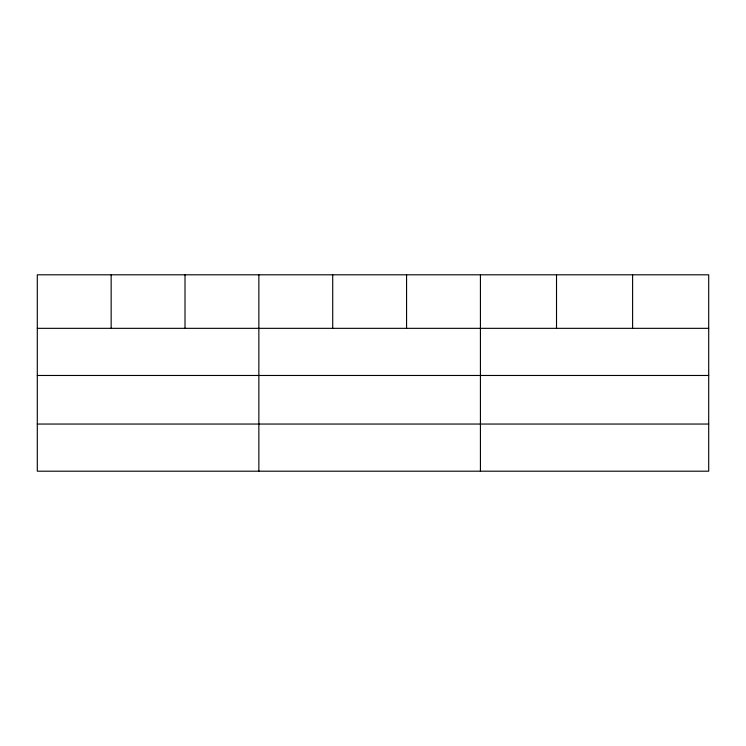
<?xml version="1.0" encoding="UTF-8"?>
<svg xmlns="http://www.w3.org/2000/svg" width="746" height="746" viewBox="0 0 746 746"><rect width="100%" height="100%" fill="white"/><g stroke="black" fill="none" stroke-linecap="round" stroke-linejoin="round"><path stroke-width="1.12" d="M708.7 375.471L708.7 274.808L37.3 274.808L37.3 471.192L708.7 471.192L708.7 375.471L37.3 375.471M37.3 328.333L708.7 328.333M37.3 424.045L708.7 424.045M632.608 274.808L632.608 328.333M556.516 274.808L556.516 328.333M480.424 274.808L480.424 471.192M406.57 274.808L406.57 328.333M332.716 274.808L332.716 328.333M258.862 274.808L258.862 471.192M185.008 274.808L185.008 328.333M111.154 274.808L111.154 328.333"/></g></svg>
